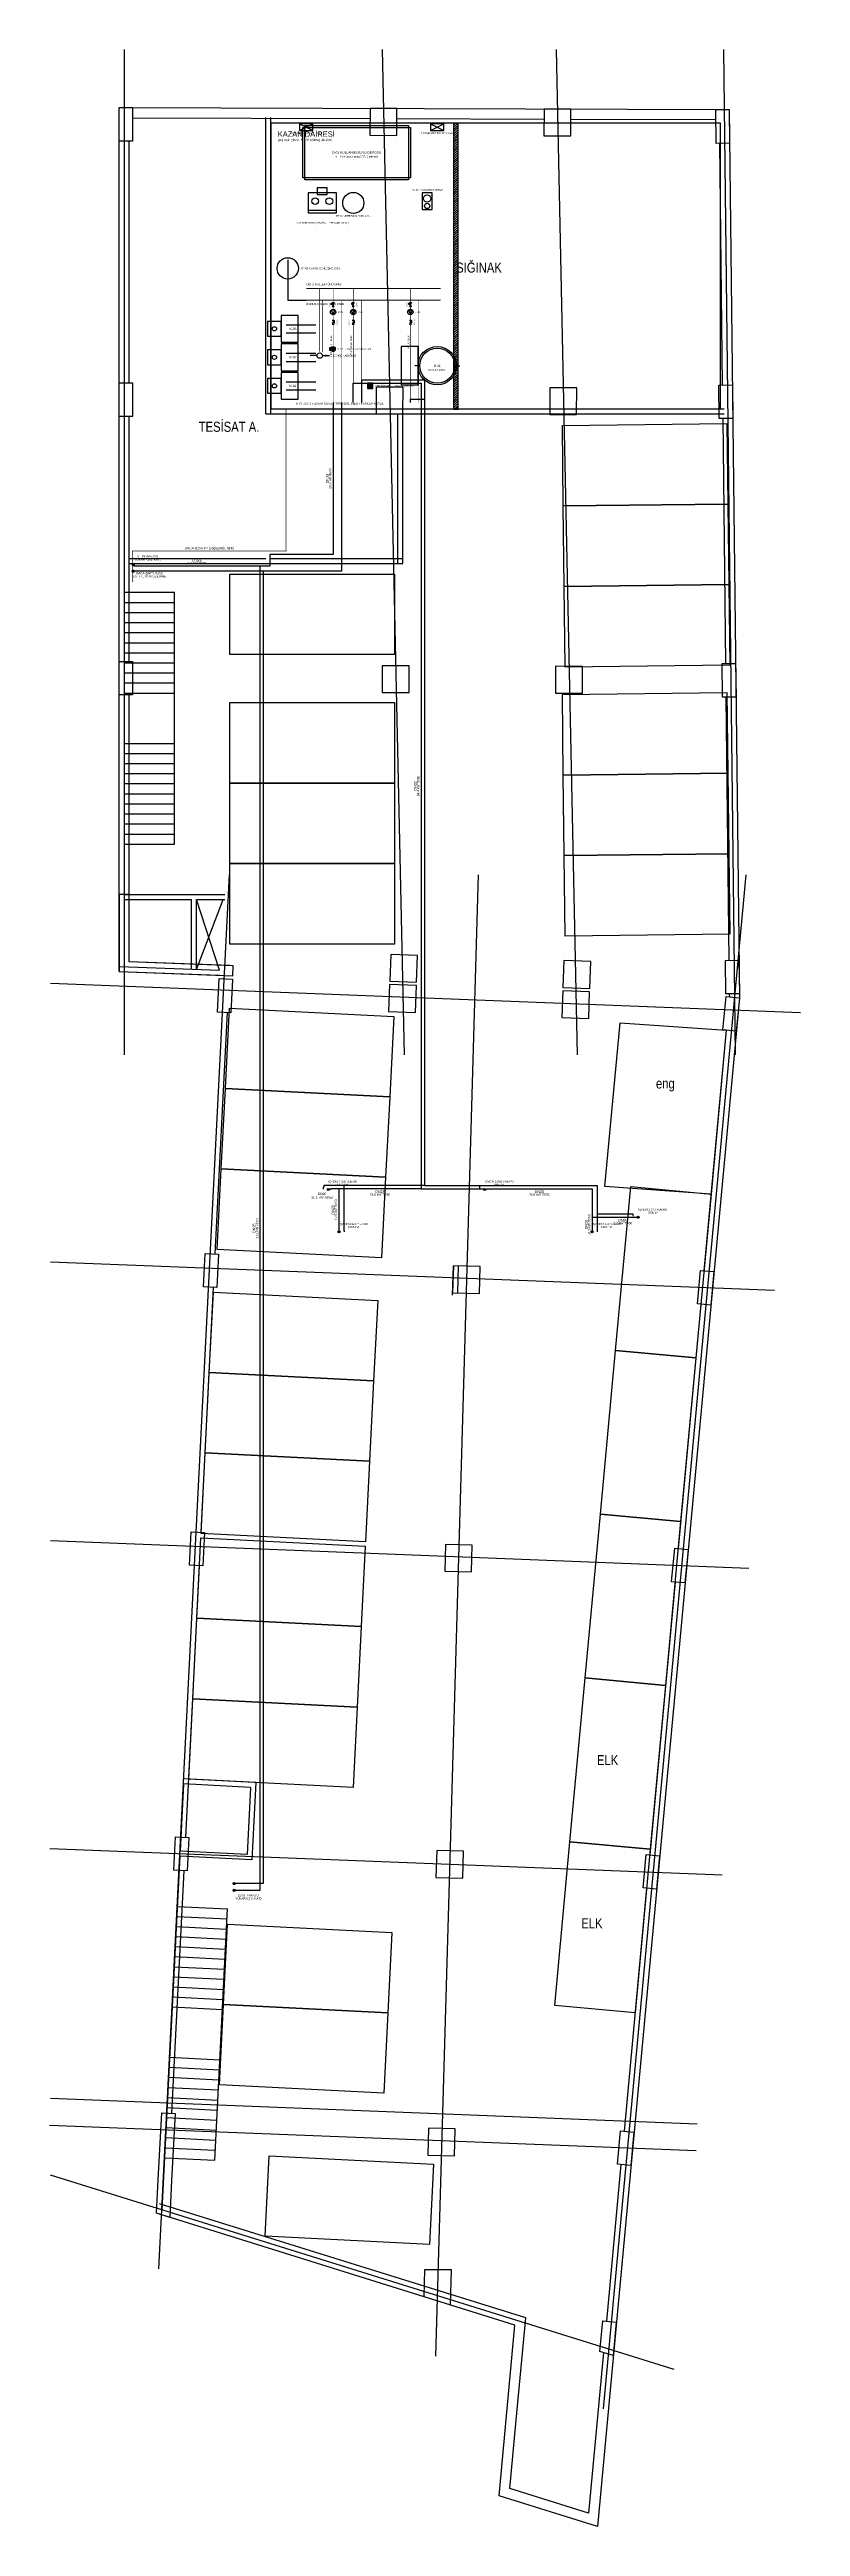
# Model space of a CAD drawing. Header units: centimetres. Extents: x 247996 to 314900, y -468471 to -440326.
# Drawn here: x 280542 to 282777, y -447705 to -440326 of the extents above; entities that cross this region are included whole.
import ezdxf
from ezdxf.enums import TextEntityAlignment as Align

# ---------------------------------------------------------------- set-up
doc = ezdxf.new("R2010")
doc.units = ezdxf.units.CM
doc.linetypes.add('ISITMA DONUS HATTI', pattern=[1.66, 1.57, -0.02, -0.07])
for name, color, linetype in [('SCOTT-MIM-GUNCEL-BODRUM', 8, 'Continuous'), ('SCOTT-MTY-BACA', 8, 'Continuous'), ('SCOTT-MTY-CİHAZ', 135, 'Continuous'), ('SCOTT-MTY-MENFEZ', 7, 'Continuous'), ('SCOTT-MTY-PISSU-BORU', 6, 'PIS'), ('SCOTT-MTY-TES-SAFT', 8, 'Continuous'), ('SCOTT-MTY-VANA', 1, 'Continuous'), ('SCOTT-MTY-YANGIN-TARAMA', 8, 'Continuous')]:
    doc.layers.add(name, color=color, linetype=linetype)
for name, color, linetype, lineweight in [('SCOTT-MTY-ISITMA-CAP', 41, 'CONTINUOUS', 30), ('SCOTT-MTY-ISITMA-DONUS-BORU', 30, 'ISITMA DONUS HATTI', 30), ('SCOTT-MTY-ISITMA-GIDIS-BORU', 10, 'CONTINUOUS', 30), ('SCOTT-MTY-PISSU-CAP', 211, 'CONTINUOUS', 30)]:
    doc.layers.add(name, color=color, linetype=linetype, lineweight=lineweight)
doc.styles.add('CAP', font='wturkce.SHX', dxfattribs={"width": 0.65})
doc.styles.add('ROTAS', font='arial.ttf')
doc.linetypes.add('PIS', pattern='A,2.5,-0.09,[")",Standard,S=0.1,R=0,X=0,Y=-0.05],-0.035', length=2.625)

# ---------------------------------------------------------------- blocks, each defined once
blk = doc.blocks.new('T-YER-SUZGECI')
for p, q in [((-6, 4), (6, 4)), ((-6, 0), (6, 0)), ((-6, -4), (6, -4))]:
    blk.add_line(p, q)
blk.add_lwpolyline([(-8, -8), (8, -8), (8, 8), (-8, 8)], close=True)
blk = doc.blocks.new('T-MENFEZ')
for p, q in [((-20, -10), (20, 10)), ((-20, 10), (20, -10))]:
    blk.add_line(p, q)
blk.add_lwpolyline([(-20, -10), (20, -10), (20, 10), (-20, 10)], close=True)
blk = doc.blocks.new('T-POMPA')
blk.add_lwpolyline([(-5, -6), (7, 0), (-5, 6)], close=True)
blk.add_circle((0, 0), 8)
blk = doc.blocks.new('MTY-KURESEL VANA')
at = {"layer": 'SCOTT-MTY-VANA'}
for p, q in [((0, 0), (0, 8)), ((0, 8), (8, 8))]:
    blk.add_line(p, q, dxfattribs=at)
blk.add_lwpolyline([(-10, 5), (-10, -5), (10, 5), (10, -5), (-10, 5)], dxfattribs=at)
blk.add_attdef('CAP', (-1, -3), '', height=2.5, dxfattribs=at)
blk = doc.blocks.new('MTY-CEKVALF VANA')
at = {"layer": 'SCOTT-MTY-VANA'}
h = blk.add_hatch(color=256, dxfattribs=at)
edge = h.paths.add_edge_path()
edge.add_arc((-10, 5), 1.41, 180, 540, ccw=False)
for p, q in [((-10, -5), (-10, 5)), ((-10, 5), (10, -5)), ((-6, 5), (6, 5)), ((6, 5), (0, 7)), ((10, -5), (10, 5))]:
    blk.add_line(p, q, dxfattribs=at)
at = {"layer": 'SCOTT-MTY-VANA', "style": 'CAP', "width": 0.65}
blk.add_attdef('CAP', text='', height=5, rotation=153.4349, dxfattribs=at).set_placement((0, 0), align=Align.CENTER)
blk = doc.blocks.new('T-KOLON-T')
blk.add_hatch(color=7).paths.add_polyline_path([(3, 0), (2.8, 1.1), (2.1, 2.1), (1.1, 2.8), (0, 3), (-1.1, 2.8), (-2.1, 2.1), (-2.8, 1.1), (-3, 0), (-2.8, -1.1), (-2.1, -2.1), (-1.1, -2.8), (0, -3), (1.1, -2.8), (2.1, -2.1), (2.8, -1.1)])
blk.add_circle((0, 0), 3)

msp = doc.modelspace()

# ---------------------------------------------------------------- hatches: boundary and pattern name
at = {"layer": 'SCOTT-MTY-YANGIN-TARAMA'}
h = msp.add_hatch(dxfattribs=at)
h.set_pattern_fill('ANSI31', scale=1.5)
h.paths.add_polyline_path([(281744, -441397), (281758, -441397), (281758, -440545), (281744, -440545)])

# ---------------------------------------------------------------- linework, layer by layer
at = {"layer": 'SCOTT-MIM-GUNCEL-BODRUM'}
for p, q in [((280763.7, -440326.1), (280763.6, -443320.8)), ((281532, -440326.1), (281597.8, -443320.8)), ((282050.2, -440326.1), (282112.7, -443320.8)), ((282548.4, -440326.3), (282582.7, -443321)), ((281185.8, -441411.5), (281185.8, -440528.2)), ((281200.8, -441411.5), (281200.8, -440528.3)), ((281200.8, -441396.5), (282550.3, -441396.5)), ((281185.8, -441411.5), (282550.4, -441411.5)), ((281578.8, -441857.1), (281578.8, -441411.8)), ((281593.8, -441857.1), (281593.8, -441411.8)), ((280778.9, -441841.9), (281185.8, -441841.9)), ((281200.8, -441841.9), (281593.8, -441842.1)), ((280778.9, -441856.9), (281200.8, -441856.9)), ((281200.8, -441856.9), (281593.8, -441857.1)), ((280763.9, -441943.1), (280913.9, -441943.1)), ((280763.9, -441973.1), (280913.9, -441973.1)), ((280913.9, -442693.1), (280913.9, -441943.1)), ((280763.9, -442003.1), (280913.9, -442003.1)), ((280763.9, -442033.1), (280913.9, -442033.1)), ((280763.9, -442063.1), (280913.9, -442063.1)), ((280763.9, -442093.1), (280913.9, -442093.1)), ((280763.9, -442093.1), (280913.9, -442093.1)), ((280763.9, -442123.1), (280913.9, -442123.1)), ((280763.9, -442153.1), (280913.9, -442153.1)), ((280763.9, -442183.1), (280913.9, -442183.1)), ((280763.9, -442213.1), (280913.9, -442213.1)), ((280763.9, -442243.1), (280913.9, -442243.1)), ((280763.9, -442393.1), (280913.9, -442393.1)), ((280763.9, -442423.1), (280913.9, -442423.1)), ((280763.9, -442453.1), (280913.9, -442453.1)), ((280763.9, -442483.1), (280913.9, -442483.1)), ((280763.9, -442513.1), (280913.9, -442513.1)), ((280763.9, -442543.1), (280913.9, -442543.1)), ((280763.9, -442543.1), (280913.9, -442543.1)), ((280763.9, -442573.1), (280913.9, -442573.1)), ((280763.9, -442603.1), (280913.9, -442603.1)), ((280763.9, -442633.1), (280913.9, -442633.1)), ((280763.9, -442663.1), (280913.9, -442663.1)), ((280763.9, -442693.1), (280913.9, -442693.1)), ((280866.5, -446937.7), (281077.2, -442784.9)), ((281817.6, -442784.9), (281691.2, -447197.8)), ((282614.7, -442784.9), (282190, -447355.1)), ((280763.9, -442843.1), (281063.9, -442843.1)), ((280763.9, -442858.1), (280963.9, -442858.1)), ((280963.9, -443065.7), (280963.9, -442858.1)), ((280978.9, -443066.3), (280978.9, -442858.1)), ((280978.9, -442858.1), (281063.9, -442858.1)), ((280978.9, -443066.3), (281058.8, -442858.1)), ((281048.1, -443068.8), (280978.9, -442858.1)), ((281074.3, -442843.1), (281074.6, -442843.1)), ((280544.8, -443107), (282777.4, -443194.7)), ((280748.9, -443073), (281047.3, -443083.7)), ((280749.5, -443058), (281048.1, -443068.8)), ((280544.8, -443937.6), (282700.5, -444022.3)), ((281741.7, -444037.2), (281744.2, -443949.7)), ((281756.9, -444030.1), (281759.2, -443950.1)), ((280544.8, -444768.2), (282623.6, -444850)), ((281164.1, -445324.3), (281164.1, -445324.3)), ((280940.2, -445493.2), (280930.1, -445692.9)), ((281140, -445503.3), (280940.2, -445493.2)), ((281155.7, -445489.1), (280941, -445478.2)), ((281140, -445503.3), (281129.8, -445703)), ((281155.7, -445489.1), (281144.1, -445718.8)), ((280542.3, -445685.6), (282544.2, -445764.3)), ((280929.3, -445707.9), (280875.9, -446761.4)), ((281144.1, -445718.8), (280929.3, -445707.9)), ((281129.8, -445703), (280930.1, -445692.9)), ((280920.2, -445887.7), (281070, -445895.3)), ((280921.7, -445857.7), (281071.5, -445865.3)), ((281033.6, -446614.3), (281071.5, -445865.3)), ((280915.7, -445977.5), (281065.5, -445985.1)), ((280917.2, -445947.6), (281067, -445955.2)), ((280918.7, -445917.6), (281068.5, -445925.2)), ((280912.6, -446037.5), (281062.4, -446045.1)), ((280914.1, -446007.5), (281063.9, -446015.1)), ((280914.1, -446007.5), (281063.9, -446015.1)), ((280908.1, -446127.4), (281057.9, -446134.9)), ((280909.6, -446097.4), (281059.4, -446105)), ((280911.1, -446067.4), (281060.9, -446075)), ((280906.5, -446157.3), (281056.4, -446164.9)), ((280897.4, -446337.1), (281047.2, -446344.7)), ((280898.9, -446307.1), (281048.8, -446314.7)), ((280892.9, -446427), (281042.7, -446434.6)), ((280894.4, -446397), (281044.2, -446404.6)), ((280895.9, -446367), (281045.7, -446374.6)), ((280544.8, -446429.5), (282469.8, -446505.2)), ((280889.8, -446486.9), (281039.6, -446494.5)), ((280891.4, -446456.9), (281041.2, -446464.5)), ((280891.4, -446456.9), (281041.2, -446464.5)), ((280541.6, -446509.5), (282466.7, -446585.1)), ((280886.8, -446546.8), (281036.6, -446554.4)), ((280888.3, -446516.9), (281038.1, -446524.4)), ((280883.8, -446606.7), (281033.6, -446614.3)), ((280885.3, -446576.8), (281035.1, -446584.4)), ((282401.8, -447237.2), (280544.8, -446658.2))]:
    msp.add_line(p, q, dxfattribs=at)
for points in [[(280748.6, -440499), (282565.4, -440505.1), (282595.9, -443150.8), (282172.9, -447705.1), (281880.1, -447613.8), (281927.3, -447105), (280860, -446772.2)], [(280748.7, -443072.9), (280748.6, -440499)], [(280748.6, -440499), (280788.6, -440499), (280788.6, -440599), (280748.6, -440599), (280748.6, -440499)], [(281495.9, -440501.6), (281495.6, -440581.6), (281575.6, -440581.9), (281575.9, -440501.9), (281495.9, -440501.6)], [(282013.9, -440503.4), (282013.6, -440583.4), (282093.6, -440583.6), (282093.9, -440503.6), (282013.9, -440503.4)], [(282525.4, -440505.7), (282565.4, -440505.2), (282566.6, -440605.2), (282526.6, -440605.7), (282525.4, -440505.7)], [(280788.6, -440529.1), (281495.8, -440531.5)], [(281200.8, -441396.5), (282539.7, -441396.5), (282539.7, -440545.1), (281200.8, -440545.1), (281200.8, -441396.5)], [(281575.8, -440531.8), (282013.8, -440533.3)], [(282093.8, -440533.5), (282525.7, -440535)], [(280778.6, -441319), (280778.6, -440599)], [(282536.6, -440605.6), (282544.8, -441325.6)], [(280748.6, -441319), (280788.6, -441319), (280788.6, -441419), (280748.6, -441419), (280748.6, -441319)], [(281514.1, -441331.5), (281513.8, -441411.5), (281593.8, -441411.8), (281594.1, -441331.8), (281514.1, -441331.5)], [(282031.2, -441333.4), (282030.9, -441413.4), (282110.9, -441413.7), (282111.2, -441333.7), (282031.2, -441333.4)], [(282534.8, -441325.7), (282574.8, -441325.3), (282575.9, -441425.3), (282535.9, -441425.7), (282534.8, -441325.7)], [(280778.7, -442148.9), (280778.6, -441419)], [(282558.5, -441440.2), (282561.3, -441680.2), (282071.3, -441685.8), (282068.6, -441445.9), (282558.5, -441440.2)], [(282546, -441425.6), (282554.4, -442155.5)], [(282561.3, -441680.2), (282564, -441920.2), (282074.1, -441925.8), (282071.3, -441685.8), (282561.3, -441680.2)], [(281568.9, -441888.8), (281568.9, -442128.8), (281078.9, -442128.8), (281078.9, -441888.8), (281568.9, -441888.8)], [(282564, -441920.2), (282566.8, -442160.2), (282076.8, -442165.8), (282074.1, -441925.8), (282564, -441920.2)], [(280748.6, -442148.9), (280788.6, -442148.9), (280788.6, -442248.9), (280748.6, -442248.9), (280748.6, -442148.9)], [(281532.3, -442161.6), (281532, -442241.6), (281612, -442241.9), (281612.3, -442161.9), (281532.3, -442161.6)], [(282048.6, -442163.4), (282048.3, -442243.4), (282128.3, -442243.6), (282128.6, -442163.6), (282048.6, -442163.4)], [(282544.5, -442155.6), (282584.5, -442155.2), (282585.6, -442255.2), (282545.6, -442255.6), (282544.5, -442155.6)], [(281078.6, -443055.1), (281078.7, -443054.7), (280778.7, -443043.9), (280778.7, -442248.9)], [(281568.9, -442271.4), (281568.9, -442511.4), (281078.9, -442511.4), (281078.9, -442271.4), (281568.9, -442271.4)], [(282558.5, -442241.8), (282561.3, -442481.7), (282071.3, -442487.4), (282068.6, -442247.4), (282558.5, -442241.8)], [(282555.5, -442255.5), (282564.6, -443039.4)], [(281568.9, -442511.4), (281568.9, -442751.4), (281078.9, -442751.4), (281078.9, -442511.4), (281568.9, -442511.4)], [(282561.3, -442481.7), (282564, -442721.7), (282074.1, -442727.4), (282071.3, -442487.4), (282561.3, -442481.7)], [(282564, -442721.7), (282566.8, -442961.7), (282076.8, -442967.4), (282074.1, -442727.4), (282564, -442721.7)], [(281568.9, -442751.4), (281568.9, -442991.4), (281078.9, -442991.4), (281078.9, -442751.4), (281568.9, -442751.4)], [(281088.5, -443055.4), (280778.6, -443044), (280778.6, -442843.1), (280748.6, -442843.1), (280748.6, -443072.9), (281087, -443085.4), (281088.5, -443055.4)], [(281557.4, -443021.8), (281554.5, -443101.8), (281634.5, -443104.6), (281637.4, -443024.7), (281557.4, -443021.8)], [(281046.5, -443093.6), (281086.5, -443095.6), (281081.4, -443195.5), (281041.5, -443193.5), (281046.5, -443093.6)], [(282073, -443040.3), (282070.1, -443120.2), (282150.1, -443123.1), (282152.9, -443043.1), (282073, -443040.3)], [(282554.4, -443039.5), (282594.4, -443039), (282595.6, -443139), (282555.6, -443139.5), (282554.4, -443039.5)], [(281554.2, -443111.8), (281551.3, -443191.7), (281631.3, -443194.6), (281634.1, -443114.6), (281554.2, -443111.8)], [(282069.8, -443130.2), (282066.9, -443210.2), (282146.9, -443213), (282149.7, -443133.1), (282069.8, -443130.2)], [(282555.9, -443147.3), (282595.7, -443151), (282586.5, -443250.5), (282546.6, -443246.8), (282555.9, -443147.3)], [(282565.7, -443139.4), (282565.8, -443149.6)], [(281035.1, -443914.2), (281071.6, -443195)], [(281566.6, -443206.4), (281554.5, -443446.1), (281065.1, -443421.3), (281077.3, -443181.6), (281566.6, -443206.4)], [(282240.6, -443225.6), (282556.7, -443247.8), (282511.4, -443735.7), (282195.3, -443713.5), (282240.6, -443225.6)], [(282556.7, -443247.8), (282490.2, -443964.2)], [(281554.5, -443446.1), (281542.4, -443685.8), (281053, -443661), (281065.1, -443421.3), (281554.5, -443446.1)], [(281542.4, -443685.8), (281530.2, -443925.5), (281040.9, -443900.7), (281053, -443661), (281542.4, -443685.8)], [(282272.4, -443713.5), (282511.4, -443735.7), (282466.1, -444223.6), (282227.1, -444201.4), (282272.4, -443713.5)], [(281005, -443912.6), (281044.9, -443914.7), (281039.9, -444014.5), (280999.9, -444012.5), (281005, -443912.6)], [(281744.2, -443949.7), (281741.9, -444029.6), (281821.9, -444031.9), (281824.2, -443952), (281744.2, -443949.7)], [(282480.1, -443963.2), (282519.9, -443966.9), (282510.6, -444066.5), (282470.8, -444062.8), (282480.1, -443963.2)], [(280993.1, -444743.2), (281030.1, -444014)], [(281518.8, -444052.4), (281506.6, -444292.1), (281017.2, -444267.3), (281029.4, -444027.6), (281518.8, -444052.4)], [(282480.9, -444063.7), (282413.3, -444791.9)], [(282227.1, -444201.4), (282466.1, -444223.6), (282420.8, -444711.5), (282181.8, -444689.3), (282227.1, -444201.4)], [(281506.6, -444292.1), (281494.5, -444531.8), (281005.1, -444507), (281017.2, -444267.3), (281506.6, -444292.1)], [(281494.5, -444531.8), (281482.3, -444771.4), (280993, -444746.7), (281005.1, -444507), (281494.5, -444531.8)], [(282181.8, -444689.3), (282420.8, -444711.5), (282375.5, -445199.4), (282136.5, -445177.2), (282181.8, -444689.3)], [(280963, -444741.7), (281002.9, -444743.7), (280997.8, -444843.6), (280957.9, -444841.5), (280963, -444741.7)], [(281481.7, -444784.6), (281469.5, -445024.3), (280980.2, -444999.6), (280992.3, -444759.9), (281481.7, -444784.6)], [(281720.4, -444779.3), (281718.1, -444859.3), (281798.1, -444861.6), (281800.4, -444781.6), (281720.4, -444779.3)], [(282403.1, -444791), (282443, -444794.7), (282433.7, -444894.3), (282393.9, -444890.6), (282403.1, -444791)], [(280947.1, -445651.9), (280988.1, -444843.1)], [(282404.1, -444891.5), (282328.6, -445704.3)], [(281469.5, -445024.3), (281457.4, -445264), (280968, -445239.2), (280980.2, -444999.6), (281469.5, -445024.3)], [(281457.4, -445264), (281445.3, -445503.7), (280955.9, -445478.9), (280968, -445239.2), (281457.4, -445264)], [(282136.5, -445177.2), (282375.5, -445199.4), (282330.2, -445687.3), (282091.2, -445665.1), (282136.5, -445177.2)], [(280916.8, -445650.3), (280956.7, -445652.4), (280951.6, -445752.2), (280911.7, -445750.2), (280916.8, -445650.3)], [(282091.2, -445665.1), (282330.2, -445687.3), (282284.9, -446175.2), (282045.9, -446153), (282091.2, -445665.1)], [(280905.5, -446474.1), (280942.1, -445751.7)], [(281694.3, -445691.3), (281692, -445771.3), (281772, -445773.6), (281774.3, -445693.6), (281694.3, -445691.3)], [(282318.2, -445703.4), (282358, -445707.1), (282348.8, -445806.6), (282309, -445802.9), (282318.2, -445703.4)], [(282319.3, -445803.9), (282252.2, -446527.3)], [(281560.9, -445935.2), (281548.8, -446174.9), (281059.4, -446150.1), (281071.5, -445910.4), (281560.9, -445935.2)], [(281548.8, -446174.9), (281536.6, -446414.6), (281047.3, -446389.8), (281059.4, -446150.1), (281548.8, -446174.9)], [(280865.1, -446672.3), (280876, -446472.6)], [(280876, -446472.6), (280916, -446474.6), (280905, -446674.4)], [(281669.8, -446518.6), (281667.5, -446598.6), (281747.4, -446600.9), (281749.7, -446520.9), (281669.8, -446518.6)], [(282241.7, -446526.3), (282281.6, -446530), (282272.3, -446629.6), (282232.5, -446625.9), (282241.7, -446526.3)], [(281684.8, -446625.6), (281672.7, -446865.3), (281183.3, -446840.5), (281195.5, -446600.9), (281684.8, -446625.6)], [(281198.4, -446622.3), (281198.4, -446622.3)], [(282242.9, -446626.9), (282199.5, -447093.8)], [(280905, -446674.3), (280899.4, -446784.5), (280860, -446772.2), (280865.1, -446672.3)], [(280879.9, -446673), (280879.9, -446673)], [(280879.9, -446673.1), (280879.9, -446673.1)], [(282190.9, -447187.2), (282146.5, -447665.4), (281912.2, -447592.4), (281931.1, -447388.8), (281959.5, -447083.6), (280869, -446743.5)], [(281658.5, -446940.5), (281656.2, -447020.4), (281735.6, -447045.2), (281738.6, -446940.5), (281658.5, -446940.5)], [(282189.1, -447092.9), (282228.9, -447096.6), (282219.7, -447196.1), (282180.6, -447184), (282189.1, -447092.9)]]:
    msp.add_lwpolyline(points, dxfattribs=at)
at = {"layer": 'SCOTT-MTY-BACA', "const_width": 2}
msp.add_lwpolyline([(281246, -441397), (281246, -441820), (281248, -441820), (280788, -441820), (280788, -441910), (280791, -441910)], dxfattribs=at)
at = {"layer": 'SCOTT-MTY-CİHAZ'}
for p, q in [((281311.2, -440805), (281395.8, -440805)), ((281338, -441238), (281318, -441238)), ((281354, -441238), (281374, -441238)), ((281638.8, -441268), (281628.8, -441268)), ((281753.2, -441268), (281763.2, -441268))]:
    msp.add_line(p, q, dxfattribs=at)
for points in [[(281296, -440558), (281616, -440558), (281616, -440708), (281296, -440708)], [(281302, -440552), (281610, -440552), (281610, -440714), (281302, -440714)], [(281744, -441397), (281758, -441397), (281758, -440545), (281744, -440545)], [(281338.5, -440758), (281368.5, -440758), (281368.5, -440738), (281338.5, -440738)], [(281311.2, -440813), (281395.8, -440813), (281395.8, -440753), (281311.2, -440753)], [(281651, -440803), (281681, -440803), (281681, -440753), (281651, -440753)], [(281191, -441136), (281191, -441180), (281231.5, -441180), (281231.5, -441136)], [(281231.5, -441118), (281231.5, -441198), (281281.5, -441198), (281281.5, -441118)], [(281191, -441221), (281191, -441265), (281231.5, -441265), (281231.5, -441221)], [(281231.5, -441203), (281231.5, -441283), (281281.5, -441283), (281281.5, -441203)], [(281588.8, -441325.2), (281638.8, -441325.2), (281638.8, -441210.8), (281588.8, -441210.8)], [(281191, -441306), (281191, -441350), (281231.5, -441350), (281231.5, -441306)], [(281231.5, -441288), (281231.5, -441368), (281281.5, -441368), (281281.5, -441288)]]:
    msp.add_lwpolyline(points, close=True, dxfattribs=at)
for centre, radius in [((281332.3, -440778), 10), ((281374.7, -440778), 10), ((281446, -440783), 31.5), ((281666, -440770), 11), ((281666, -440792), 8), ((281251, -440978), 31.7), ((281211.2, -441158), 6.25), ((281211.2, -441243), 6.25), ((281346, -441238), 8), ((281696, -441268), 57.2), ((281696, -441268), 52.2), ((281211.2, -441328), 6.25)]:
    msp.add_circle(centre, radius, dxfattribs=at)
at = {"layer": 'SCOTT-MTY-ISITMA-DONUS-BORU'}
for points in [[(281251, -440953), (281251, -441073), (281306, -441073)], [(281246, -441170), (281334, -441170)], [(281246, -441255), (281334, -441255)], [(281471, -441378), (281471, -441310), (281658, -441310), (281658, -443710)], [(281411, -441378), (281411, -441880), (281178, -441880)], [(281246, -441340), (281334, -441340)], [(281178, -441880), (280791, -441880)], [(281178, -441880), (281178, -445790), (281091, -445790)], [(281418, -443710), (281358, -443710), (281358, -443715), (281356, -443715), (281356, -443722)], [(281658, -443710), (281418, -443710)], [(281418, -443710), (281418, -443845), (281418.5, -443845), (281418.5, -443848)], [(281658, -443710), (281822, -443710)], [(281822, -443710), (281822, -443722)], [(281822, -443710), (282172, -443710), (282172, -443795)], [(282172, -443795), (282278, -443795), (282278, -443799.8), (282279.9, -443799.8)], [(282172, -443795), (282172, -443848)]]:
    msp.add_lwpolyline(points, dxfattribs=at)
for points, const_width in [([(281306, -441073), (281706, -441073)], 3), ([(281354, -441228), (281354, -441073)], 2), ([(281411, -441073), (281411, -441378)], 1.5), ([(281471, -441073), (281471, -441378)], 1.5), ([(281641, -441073), (281641, -441378)], 1.5)]:
    msp.add_lwpolyline(points, dxfattribs=dict(at, const_width=const_width))
at = {"layer": 'SCOTT-MTY-ISITMA-GIDIS-BORU'}
for points, const_width in [([(281306, -441038), (281706, -441038)], 3), ([(281346, -441226), (281346, -441038)], 2), ([(281386, -441038), (281386, -441378)], 1.5), ([(281446, -441038), (281446, -441378)], 1.5), ([(281616, -441038), (281616, -441378)], 1.5)]:
    msp.add_lwpolyline(points, dxfattribs=dict(at, const_width=const_width))
for points in [[(281246, -441146), (281334, -441146)], [(281246, -441231), (281334, -441231)], [(281246, -441316), (281334, -441316)], [(281446, -441378), (281446, -441320), (281648, -441320), (281648, -443720)], [(281386, -441378), (281386, -441830), (281198, -441830), (281198, -441865), (281168, -441865)], [(281616, -441378), (281616, -441368), (281656, -441368)], [(281168, -441865), (280793, -441865), (280793, -441860), (280791, -441860)], [(281168, -441865), (281168, -445810), (281091, -445810)], [(281403, -443720), (281378, -443720), (281378, -443722), (281371, -443722)], [(281648, -443720), (281403, -443720)], [(281403, -443720), (281403, -443845), (281403.5, -443845), (281403.5, -443848)], [(281648, -443720), (281833, -443720), (281833, -443722), (281843, -443722), (281843, -443720), (282157, -443720), (282157, -443805)], [(282157, -443805), (282288, -443805), (282294, -443805)], [(282157, -443805), (282157, -443848)]]:
    msp.add_lwpolyline(points, dxfattribs=at)
at = {"layer": 'SCOTT-MTY-VANA'}
for points in [[(281380.4, -441221.2), (281380.4, -441214.8), (281375.6, -441214.8), (281375.6, -441221.2)], [(281390, -441224.4), (281382, -441211.6), (281390, -441211.6), (281382, -441224.4)], [(281386, -441218), (281393.2, -441222), (281393.2, -441214)]]:
    msp.add_lwpolyline(points, close=True, dxfattribs=at)
msp.add_lwpolyline([(281386, -441218), (281380.4, -441218)], dxfattribs=at)

# ---------------------------------------------------------------- block references
at = {"layer": 'SCOTT-MTY-CİHAZ', "rotation": -90}
for p in [(281386, -441108), (281446, -441108), (281616, -441108)]:
    msp.add_blockref('T-POMPA', p, dxfattribs=at)
at = {"layer": 'SCOTT-MTY-ISITMA-DONUS-BORU'}
for p in [(280791, -441880), (281091, -445790)]:
    msp.add_blockref('T-KOLON-T', p, dxfattribs=at)
at = {"layer": 'SCOTT-MTY-ISITMA-GIDIS-BORU'}
for p in [(280791, -441860), (281371, -443722), (281837, -443722), (281403.5, -443848), (282157, -443848), (282294, -443805), (281091, -445810)]:
    msp.add_blockref('T-KOLON-T', p, dxfattribs=at)
at = {"layer": 'SCOTT-MTY-MENFEZ'}
for p in [(281306, -440557), (281696, -440557)]:
    msp.add_blockref('T-MENFEZ', p, dxfattribs=at)
at = {"layer": 'SCOTT-MTY-PISSU-BORU'}
msp.add_blockref('T-YER-SUZGECI', (281496, -441328), dxfattribs=at)
at = {"layer": 'SCOTT-MTY-VANA', "xscale": 0.6, "yscale": 0.6, "rotation": 90}
for p in [(281386, -441086), (281446, -441086), (281616, -441086)]:
    msp.add_blockref('MTY-KURESEL VANA', p, dxfattribs=at).add_auto_attribs({'CAP': 'DN40'})
at = {"layer": 'SCOTT-MTY-VANA'}
ref = msp.add_blockref('MTY-CEKVALF VANA', (281386, -441138), dxfattribs=dict(at, xscale=0.6, yscale=0.6, rotation=-90))
ref.add_attrib('CAP', 'DN40', (281384.4, -441141.2), dxfattribs={"height": 3, "rotation": 63.43495, "style": 'CAP'})
ref = msp.add_blockref('MTY-CEKVALF VANA', (281446, -441138), dxfattribs=dict(at, xscale=0.6, yscale=0.6, rotation=-90))
ref.add_attrib('CAP', 'DN40', (281444.4, -441141.2), dxfattribs={"height": 3, "rotation": 63.43495, "style": 'CAP'})
ref = msp.add_blockref('MTY-CEKVALF VANA', (281616, -441138), dxfattribs=dict(at, xscale=0.6, yscale=0.6, rotation=-90))
ref.add_attrib('CAP', 'DN40', (281614.4, -441141.2), dxfattribs={"height": 3, "rotation": 63.43495, "style": 'CAP'})

# ---------------------------------------------------------------- texts
at = {"layer": 'SCOTT-MIM-GUNCEL-BODRUM', "style": 'ROTAS', "width": 0.8}
for s, p in [('SIĞINAK', (281752.4, -440999.7)), ('TESİSAT A.', (280985.6, -441473.9)), ('eng', (282347.2, -443430.2)), ('ELK', (282171.6, -445446)), ('ELK', (282124.8, -445932.1))]:
    msp.add_text(s, height=30, dxfattribs=at).set_placement(p, align=Align.BOTTOM_LEFT)
at = {"layer": 'SCOTT-MTY-BACA', "style": 'ROTAS', "width": 0.8}
for s, height, p in [('BACA Ø250 PP (yoğuşmalı, fanlı)', 7, (281018, -441811.2)), ('ÇATI +1,00 m ÜZERİNE', 6.5, (280838.9, -441895.3)), ('BACA ŞAFTI Ø250', 6.5, (280838.9, -441885.9))]:
    msp.add_text(s, height=height, dxfattribs=at).set_placement(p, align=Align.MIDDLE_CENTER)
at = {"layer": 'SCOTT-MTY-CİHAZ', "style": 'ROTAS', "width": 0.8}
for s, height, p in [('(sığınak içinde, EI120 bölme) 46.9 m²', 7, (281221, -440592)), ('KAZAN DAİRESİ', 16, (281221, -440570)), ('K-01..03: 3 x 45 kW DUVAR TİPİ YOĞUŞMALI KASKAD KAZAN', 6.5, (281276, -441378))]:
    msp.add_text(s, height=height, dxfattribs=at).set_placement(p, align=Align.TOP_LEFT)
for s, height, p in [('D-01 KULLANIM SUYU DEPOSU', 7, (281456, -440633)), ('V = 6 m³ (paslanmaz/CTP, 2 bölmeli)', 5.5, (281456, -440645)), ('BOYLER 1000 L', 5, (281696, -441280)), ('B-01', 7, (281696, -441268))]:
    msp.add_text(s, height=height, dxfattribs=at).set_placement(p, align=Align.MIDDLE_CENTER)
msp.add_text('YC-01 YUMUŞATMA CİHAZI', height=5, dxfattribs=at).set_placement((281666, -440748), align=Align.BOTTOM_CENTER)
for s, p in [('MT-01 MEMBRANLI TANK 100 L', (281446, -440819)), ('H-01 HİDROFOR (2 POMPALI, FREKANS KONV.)', (281353.5, -440840))]:
    msp.add_text(s, height=5, dxfattribs=at).set_placement(p, align=Align.TOP_CENTER)
for s, height, p in [('GT-01 KAPALI GENLEŞME 150 L', 5.5, (281291, -440978)), ('P-01', 5, (281400, -441108)), ('P-02', 5, (281460, -441108)), ('P-03', 5, (281630, -441108)), ('K-03', 7, (281256, -441158)), ('K-02', 7, (281256, -441243)), ('DK-01 DENGE KABI DN65', 5.5, (281362, -441238)), ('3YV-01 3 YOLLU KARIŞIM VANASI', 4.5, (281398, -441218)), ('K-01', 7, (281256, -441328))]:
    msp.add_text(s, height=height, dxfattribs=at).set_placement(p, align=Align.MIDDLE_LEFT)
for s, p in [('P1 OFİS Y.I. 45/35', (281380, -441178)), ('P2 DÜKKÂN 70/50', (281440, -441178)), ('P3 BOYLER', (281610, -441178))]:
    msp.add_text(s, height=5, rotation=90, dxfattribs=at).set_placement(p, align=Align.MIDDLE_RIGHT)
at = {"layer": 'SCOTT-MTY-ISITMA-CAP', "style": 'ROTAS', "width": 0.8}
msp.add_text('GİDİŞ KOLLEKTÖRÜ DN80', height=6, dxfattribs=at).set_placement((281306, -441030), align=Align.BOTTOM_LEFT)
msp.add_text('DÖNÜŞ KOLLEKTÖRÜ DN80', height=6, dxfattribs=at).set_placement((281306, -441081), align=Align.TOP_LEFT)
for s, height, p in [('DN32', 8, (281368.6, -441604)), ('20.6 kW 45/35', 6.8, (281377.4, -441604)), ('DN32', 8, (281630.6, -442520)), ('54.4 kW 70/50', 6.8, (281639.4, -442520)), ('DN20', 8, (281385.6, -443782.5)), ('12.5 kW 70/50', 6.8, (281394.4, -443782.5)), ('DN25', 8, (281150.6, -443837.5)), ('11.1 kW 45/35', 6.8, (281159.4, -443837.5)), ('DN20', 8, (282139.6, -443826.5)), ('11.9 kW 70/50', 6.8, (282148.4, -443826.5))]:
    msp.add_text(s, height=height, rotation=90, dxfattribs=at).set_placement(p, align=Align.MIDDLE_CENTER)
for s, height, p in [('9.6 kW 45/35', 6.8, (280980.5, -441856.4)), ('DN25', 8, (280980.5, -441847.6)), ('İŞYERİ 3 G/D YUKARI', 6, (281414.4, -443698.9)), ('İŞYERİ 2 G/D YUKARI', 6, (281880.4, -443698.9)), ('11.1 kW 70/50', 7.2, (281352.8, -443745.7)), ('DN20', 7.2, (281352.8, -443735.2)), ('11107 W', 6, (281414.4, -443707.6)), ('23.6 kW 70/50', 6.8, (281525.5, -443737.4)), ('DN25', 8, (281525.5, -443728.6)), ('9655 W', 6, (281880.4, -443707.6)), ('30.8 kW 70/50', 6.8, (282000, -443737.4)), ('DN25', 8, (282000, -443728.6)), ('İŞYERİ 4 G/D YUKARI', 6, (281446.9, -443824.9)), ('12541 W', 6, (281446.9, -443833.6)), ('İŞYERİ 5 G/D YUKARI', 6, (282200.4, -443824.9)), ('11904 W', 6, (282200.4, -443833.6)), ('9.2 kW 70/50', 6.8, (282248.7, -443822.4)), ('DN20', 8, (282248.7, -443813.6)), ('İŞYERİ 1 G/D YUKARI', 6, (282337.4, -443782)), ('9230 W', 6, (282337.4, -443790.7))]:
    msp.add_text(s, height=height, dxfattribs=at).set_placement(p, align=Align.MIDDLE_CENTER)
at = {"layer": 'SCOTT-MTY-MENFEZ', "style": 'ROTAS', "width": 0.8}
for s, p in [('ALT MENFEZ 675 cm² (+0,30)', (281306, -440573)), ('ÜST MENFEZ 338 cm² (tavan)', (281696, -440573))]:
    msp.add_text(s, height=5, dxfattribs=at).set_placement(p, align=Align.TOP_CENTER)
at = {"layer": 'SCOTT-MTY-PISSU-CAP', "style": 'ROTAS', "width": 0.8}
msp.add_text('YER SÜZGECİ → POMPA ÇUKURU', height=5, dxfattribs=at).set_placement((281511, -441328), align=Align.MIDDLE_LEFT)
at = {"layer": 'SCOTT-MTY-TES-SAFT', "style": 'ROTAS', "width": 0.8}
for s, p in [('YUKARI (1-2. KAT)', (280833.4, -441845.3)), ('Ş1 ISITMA G/D', (280833.4, -441835.9)), ('YUKARI (1-2. KAT)', (281133.4, -445834.1)), ('Ş2 ISITMA G/D', (281133.4, -445824.7))]:
    msp.add_text(s, height=6.5, dxfattribs=at).set_placement(p, align=Align.MIDDLE_CENTER)
at = {"layer": 'SCOTT-MTY-VANA', "style": 'ROTAS', "width": 0.8}
for s, rotation, p in [('V-27', -90, (281374.6, -441086)), ('V-28', -90, (281457.4, -441086)), ('V-29', -90, (281604.6, -441086)), ('CV-03', -270, (281397.4, -441138)), ('CV-04', -270, (281434.6, -441138)), ('CV-05', -270, (281627.4, -441138))]:
    msp.add_text(s, height=4, rotation=rotation, dxfattribs=at).set_placement(p, align=Align.MIDDLE_CENTER)
msp.add_text('M', height=2.8, dxfattribs=at).set_placement((281378, -441218), align=Align.MIDDLE_CENTER)

doc.saveas('drawing.dxf')
